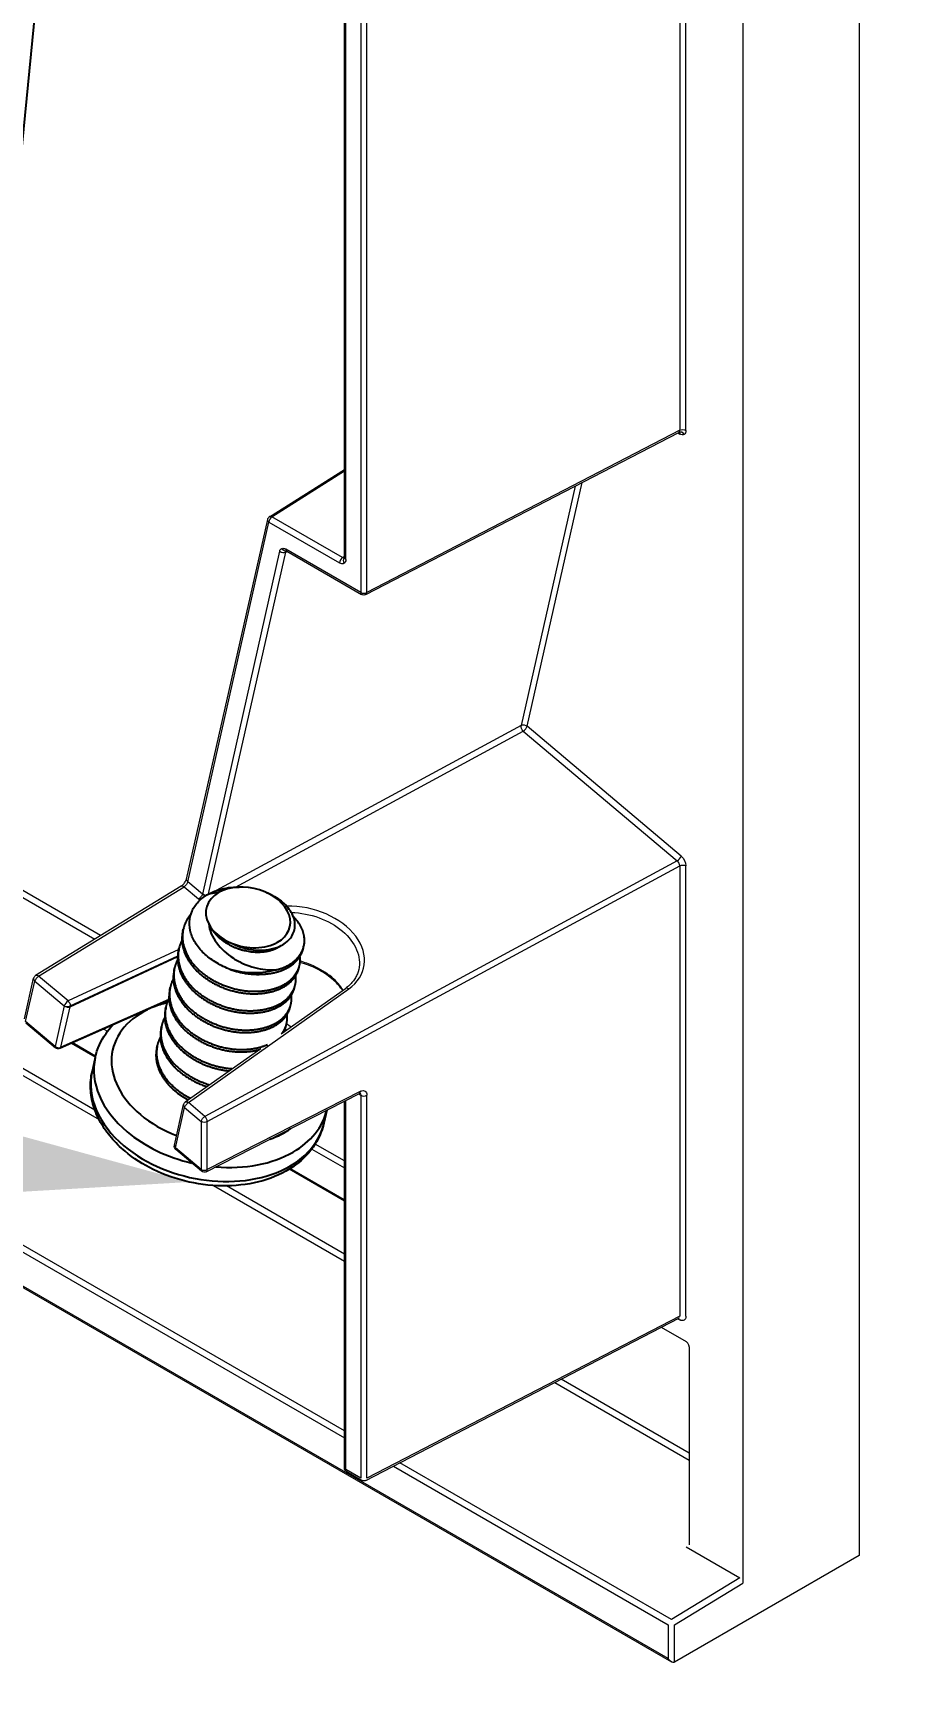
# Model space of a CAD drawing. Extents: x 0 to 11.3, y -6 to 0.
# Drawn here: x 5.169 to 6.149, y -4.542 to -2.654 of the extents above; entities that cross this region are included whole.
import ezdxf
from ezdxf import colors
from ezdxf.entities.mleader import LeaderData, LeaderLine
from ezdxf.math import Vec2, Vec3

# ---------------------------------------------------------------- set-up
doc = ezdxf.new("R2010")
doc.units = 0
doc.header["$LTSCALE"] = 0.5
doc.header["$MEASUREMENT"] = 0
doc.layers.get('0').update_dxf_attribs({"color": 255, "linetype": 'CONTINUOUS'})
for name, color, linetype in [('End Cap', 92, 'CONTINUOUS'), ('FAB DWG', 221, 'CONTINUOUS'), ('Hardware', 242, 'CONTINUOUS')]:
    doc.layers.add(name, color=color, linetype=linetype)
doc.styles.add('LSAD_Standard', font='arial.ttf')
doc.styles.add('ROM2', font='romans.shx', dxfattribs={"width": 0.85, "height": 1.5})
doc.dimstyles.new('LAYOUT_OVERALL-2020', dxfattribs={"dimtxt": 1.5, "dimasz": 1.5, "dimexe": 0.125, "dimexo": 0.125, "dimgap": 0.06, "dimtad": 0, "dimtih": 1, "dimtoh": 1, "dimdec": 4, "dimzin": 7, "dimdsep": 46, "dimlunit": 4, "dimtxsty": 'ROM2', "dimblk1": 'OPEN90', "dimcen": 0, "dimclrd": 256, "dimclre": 256, "dimclrt": 6, "dimadec": 0, "dimazin": 2, "dimtp": 0.1, "dimtm": 0.1, "dimtfac": 0.71, "dimtdec": 4, "dimtofl": 0, "dimtmove": 0, "dimatfit": 3, "dimfxl": 1, "dimfrac": 2, "dimtolj": 1, "dimtzin": 7, "dimlwd": -1, "dimlwe": -1, "dimarcsym": 1})

# ---------------------------------------------------------------- blocks, each defined once
blk = doc.blocks.new('_Open90')
at = {"color": 0, "linetype": 'ByBlock', "lineweight": -2}
for p, q in [((-0.5, 0.5), (0, 0)), ((0, 0), (-1, 0)), ((0, 0), (-0.5, -0.5))]:
    blk.add_line(p, q, dxfattribs=at)

msp = doc.modelspace()

# ---------------------------------------------------------------- linework, layer by layer
at = {"layer": 'End Cap', "lineweight": 13, "transparency": 16777216, "extrusion": (1.11022e-16, 0.816497, 0.57735)}
for p, q in [((6.1083, -0.9278), (6.1083, -4.3856)), ((5.9761, -1.0042), (5.9761, -4.4171)), ((5.9043, -2.3455), (5.9043, -3.1059)), ((5.9113, -3.106), (5.9113, -2.3455)), ((5.5231, -3.2506), (5.5231, -2.5668)), ((5.5416, -2.5508), (5.5416, -3.2903)), ((5.5485, -3.2903), (5.5485, -2.5509)), ((5.5245, -3.2526), (5.5245, -2.5688)), ((5.5474, -3.2927), (5.9032, -3.1082)), ((5.9043, -3.1059), (5.5485, -3.2903)), ((5.9021, -3.1088), (5.9042, -3.1101)), ((5.438, -3.2041), (5.5231, -3.1503)), ((5.4406, -3.2043), (5.5231, -3.1521)), ((5.7853, -3.1694), (5.7239, -3.4416)), ((5.7308, -3.4425), (5.7933, -3.1652)), ((5.3435, -3.6162), (5.4358, -3.2072)), ((5.5209, -3.2507), (5.4406, -3.2043)), ((5.3449, -3.6193), (5.4372, -3.2104)), ((5.4372, -3.2104), (5.5175, -3.2567)), ((5.4494, -3.2434), (5.3615, -3.6333)), ((5.3686, -3.6332), (5.4563, -3.2443)), ((5.5416, -3.2903), (5.4563, -3.2411)), ((5.4563, -3.2443), (5.4578, -3.2436)), ((5.4574, -3.2434), (5.5426, -3.2926)), ((5.5231, -3.2493), (5.5209, -3.2507)), ((4.7221, -3.3861), (5.2392, -3.6846)), ((5.2459, -3.6805), (4.7255, -3.38)), ((5.7239, -3.4416), (5.3774, -3.6293)), ((5.3993, -3.6253), (5.7264, -3.448)), ((5.7264, -3.448), (5.9015, -3.5957)), ((5.9058, -3.5901), (5.7308, -3.4425)), ((5.9015, -3.5957), (5.3645, -3.8862)), ((5.3671, -3.8918), (5.9043, -3.6012)), ((5.9043, -3.6012), (5.9043, -4.1133)), ((5.9113, -4.1134), (5.9113, -3.6012)), ((4.7633, -3.6121), (5.2441, -3.8897)), ((5.2394, -3.879), (4.7667, -3.6061)), ((5.3615, -3.6333), (5.3449, -3.6193)), ((5.3373, -3.6243), (5.172, -3.7259)), ((5.1754, -3.7267), (5.3407, -3.625)), ((5.3407, -3.625), (5.3571, -3.6389)), ((4.5336, -3.6805), (5.5231, -4.2518)), ((5.5231, -4.2437), (4.537, -3.6744)), ((5.3347, -3.6963), (5.2088, -3.7549)), ((5.2112, -3.7615), (5.3334, -3.7046)), ((5.2113, -3.7606), (5.3335, -3.7037)), ((5.1593, -3.7752), (5.1697, -3.7291)), ((5.1606, -3.7783), (5.171, -3.7322)), ((5.171, -3.7322), (5.2045, -3.7605)), ((5.2088, -3.7549), (5.1754, -3.7267)), ((5.8912, -4.5028), (4.5892, -3.7511)), ((4.5901, -3.7533), (5.8948, -4.5065)), ((5.3224, -3.7546), (5.1997, -3.8091)), ((5.323, -3.7533), (5.2008, -3.8076)), ((5.3458, -3.8704), (5.5279, -3.7411)), ((5.4513, -3.7923), (5.5242, -3.7406)), ((5.2045, -3.7605), (5.1941, -3.8066)), ((5.2008, -3.8076), (5.2112, -3.7615)), ((5.1941, -3.8066), (5.1606, -3.7783)), ((5.1944, -3.8084), (5.1609, -3.7801)), ((5.2496, -3.7869), (5.2538, -3.7893)), ((5.2583, -3.7839), (5.2575, -3.7834)), ((5.2397, -3.819), (5.2126, -3.8034)), ((5.2401, -3.8175), (5.2143, -3.8026)), ((5.3421, -3.8698), (5.4281, -3.8088)), ((5.366, -3.9491), (5.5403, -3.86)), ((5.5415, -3.8576), (5.3671, -3.9467)), ((5.5231, -4.2859), (5.5231, -3.8688)), ((5.5245, -4.2879), (5.5245, -3.868)), ((5.5395, -3.8604), (5.5416, -3.8621)), ((5.5416, -3.8621), (5.5416, -4.2977)), ((5.5485, -4.2978), (5.5485, -3.8622)), ((5.3297, -3.9189), (5.3401, -3.8728)), ((5.331, -3.9221), (5.3414, -3.876)), ((5.3414, -3.876), (5.3602, -3.8918)), ((5.3645, -3.8862), (5.3458, -3.8704)), ((5.3602, -3.8918), (5.3602, -3.9466)), ((5.3671, -3.9467), (5.3671, -3.8918)), ((5.3602, -3.9466), (5.331, -3.9221)), ((5.3605, -3.9484), (5.3313, -3.9238)), ((5.4859, -3.9233), (5.5231, -3.9448)), ((5.5231, -3.9368), (5.4899, -3.9176)), ((5.5231, -3.9826), (5.4601, -3.9463)), ((5.5231, -3.9809), (5.4615, -3.9454)), ((5.3741, -3.9648), (5.5231, -4.0508)), ((5.5231, -4.0427), (5.3888, -3.9652)), ((5.9043, -4.1133), (5.5485, -4.2978)), ((5.5474, -4.3001), (5.9032, -4.1157)), ((5.8833, -4.126), (5.9114, -4.1421)), ((5.9021, -4.1163), (5.9042, -4.1175)), ((5.9149, -4.1483), (5.9149, -4.3736)), ((5.7621, -4.1888), (5.9149, -4.277)), ((5.9149, -4.269), (5.7695, -4.185)), ((5.5787, -4.2839), (5.8912, -4.4643)), ((5.8947, -4.4583), (5.586, -4.2801)), ((5.5416, -4.2977), (5.5245, -4.2879)), ((5.5256, -4.2902), (5.5426, -4.3)), ((5.9114, -4.3756), (5.9726, -4.411)), ((6.1083, -4.3856), (5.8983, -4.5069)), ((5.9726, -4.411), (5.8947, -4.4583)), ((5.8983, -4.4643), (5.9761, -4.4171)), ((5.8912, -4.4643), (5.8912, -4.5028)), ((5.8983, -4.5069), (5.8983, -4.4643))]:
    msp.add_line(p, q, dxfattribs=at)
at = {"layer": 'End Cap', "lineweight": 13, "transparency": 16777216, "extrusion": (-6.40988e-17, 1.66533e-16, -1)}
msp.add_arc((-5.4407, -3.2083), 0.005, 12.7139, 57.6743, dxfattribs=at)
at = {"layer": 'End Cap', "lineweight": 13, "transparency": 16777216, "extrusion": (-6.40988e-17, 3.33067e-16, -1)}
msp.add_arc((-5.5451, -3.2883), 0.005, 242.5969, 300, dxfattribs=at)
at = {"layer": 'End Cap', "lineweight": 13, "transparency": 16777216, "extrusion": (-8.5876e-18, 2.22045e-16, -1)}
for centre, start, end in [((-5.1746, -3.7302), 12.7139, 58.427), ((-5.345, -3.8739), 12.7139, 54.6339), ((-5.3637, -3.9446), 242.9395, 310.1477), ((-5.5451, -4.2957), 242.5969, 300)]:
    msp.add_arc(centre, 0.005, start, end, dxfattribs=at)
at = {"layer": 'End Cap', "lineweight": 13, "transparency": 16777216, "extrusion": (4.69235e-17, 1.66533e-16, -1)}
msp.add_arc((-5.1976, -3.8045), 0.005, 246.0531, 310.1477, dxfattribs=at)
at = {"layer": 'End Cap', "lineweight": 13, "transparency": 16777216, "extrusion": (1.02435e-16, 2.22045e-16, -1)}
msp.add_arc((-5.3346, -3.92), 0.005, 310.1477, 12.7139, dxfattribs=at)
at = {"layer": 'End Cap', "lineweight": 13, "transparency": 16777216, "extrusion": (1.02435e-16, 5.55112e-17, -1)}
msp.add_arc((-5.5281, -4.2859), 0.005, 300, 0, dxfattribs=at)
at = {"layer": 'End Cap', "lineweight": 13, "transparency": 16777216}
for centre, major_axis, ratio, start_param, end_param in [((5.9009, -3.1046), (-0.00256, 0.00349), 0.607897, -3.236664, -3.208071), ((5.9012, -3.1044), (0.0021, -0.00376), 0.612423, 0.008268, 0.85882), ((5.9057, -3.1126), (-0.0025, 0.00433), 0.816497, -1.570796, -0.037042), ((5.4407, -3.2083), (-0.0025, -0.00433), 0.57735, -2.330015, -0.785398), ((5.4407, -3.2083), (-0.00267, 0.00423), 0.573941, -0.808494, 0), ((5.453, -3.2414), (0.00488, -0.0011), 0.692275, -2.214198, -0.66959), ((5.4599, -3.239), (-0.0025, -0.00433), 0.57735, -0.785398, 0), ((5.521, -3.2547), (-0.0025, -0.00433), 0.57735, -2.330001, -0.785398), ((5.526, -3.2552), (-0.0025, 0.00433), 0.816497, 0.143559, 1.570796), ((5.5281, -3.2506), (-0.005, 0), 0.57735, 0, 0.785398), ((5.5451, -3.2883), (0.005, 0), 0.57735, -2.356194, -0.811578), ((5.5451, -3.2883), (-0.0025, -0.00433), 0.57735, -0.785398, 0), ((5.5451, -3.2883), (0.0023, -0.00444), 0.576955, 0, 0.811218), ((5.7272, -3.4445), (0.00322, 0.00382), 0.432923, -2.265922, -0.695126), ((5.9022, -3.5921), (0.00322, 0.00382), 0.432923, -2.265891, -0.695126), ((5.9009, -3.5991), (0.00246, -0.00412), 0.552215, 0.749302, 2.161518), ((5.4718, -3.7004), (0.0732, -0.0165), 0.692275, -0.556136, 1.919977), ((5.1746, -3.7302), (-0.00488, 0.0011), 0.692275, 0, 0.927394), ((5.1746, -3.7302), (-0.00322, -0.00382), 0.432923, -2.265922, -0.695126), ((5.5121, -3.7258), (-0.00322, -0.00382), 0.432923, -0.695116, 0), ((5.2081, -3.7584), (-0.00322, -0.00382), 0.432923, -2.265922, -0.695126), ((5.5271, -3.7447), (-0.00289, 0.00408), 0.612885, -1.067725, 0), ((5.2081, -3.7584), (0.005, 0), 0.57735, -2.356194, -0.870446), ((5.2081, -3.7584), (0.00488, -0.0011), 0.692275, -2.214198, -0.730669), ((5.3742, -3.8362), (-0.1147, 0.0256), 0.691207, -2.214555, -2.195526), ((5.1976, -3.8045), (-0.00322, -0.00382), 0.432923, -0.695126, 0), ((5.1976, -3.8045), (0.00488, -0.0011), 0.692275, -2.214198, -0.730669), ((5.538, -3.8555), (0.00227, -0.00445), 0.580718, 0, 0.814679), ((5.5451, -3.8601), (0.005, 0), 0.57735, -2.356194, -0.811578), ((5.345, -3.8739), (-0.00488, 0.0011), 0.692275, 0, 0.927394), ((5.3637, -3.8897), (-0.00238, 0.0044), 0.565512, -2.340489, -0.996151), ((5.3637, -3.8897), (0.005, 0), 0.57735, -2.356194, -0.811578), ((5.3346, -3.92), (-0.00488, 0.0011), 0.692275, 0, 0.927394), ((5.3637, -3.9446), (0.005, 0), 0.57735, -2.356194, -0.811578), ((5.3637, -3.9446), (0.00227, -0.00445), 0.580718, 0, 0.814679), ((5.9114, -4.1462), (-0.0025, 0.00433), 0.57735, -2.356336, -0.785257)]:
    msp.add_ellipse(centre, major_axis=major_axis, ratio=ratio, start_param=start_param, end_param=end_param, dxfattribs=at)
at = {"layer": 'End Cap', "lineweight": 13, "transparency": 16777216, "extrusion": (-6.4674e-17, 1.65537e-16, -1)}
msp.add_ellipse((5.9007, -3.1121), major_axis=(0.0025, 0.00433), ratio=0.57735, start_param=0.179769, end_param=0.785398, dxfattribs=at)
at = {"layer": 'End Cap', "lineweight": 13, "transparency": 16777216, "extrusion": (1.60322e-17, 2.77092e-16, -1)}
msp.add_ellipse((5.9046, -3.1033), major_axis=(0.00476, -0.00718), ratio=0.611894, start_param=0.037876, end_param=0.888497, dxfattribs=at)
at = {"layer": 'End Cap', "lineweight": 13, "transparency": 16777216, "extrusion": (3.67001e-17, 5.55112e-17, -1)}
msp.add_ellipse((5.9077, -3.108), major_axis=(0.005, 0), ratio=0.57735, start_param=-2.330001, end_param=-0.785398, dxfattribs=at)
at = {"layer": 'End Cap', "lineweight": 13, "transparency": 16777216, "extrusion": (7.48239e-17, 1.61204e-16, -1)}
msp.add_ellipse((5.9052, -3.1029), major_axis=(0.00384, -0.00771), ratio=0.611894, start_param=-0.888497, end_param=-0.037876, dxfattribs=at)
at = {"layer": 'End Cap', "lineweight": 13, "transparency": 16777216, "extrusion": (-3.10364e-17, 1.77722e-16, -1)}
msp.add_ellipse((5.4407, -3.2083), major_axis=(-0.00488, 0.0011), ratio=0.692275, start_param=-0.927394, end_param=0, dxfattribs=at)
at = {"layer": 'End Cap', "lineweight": 13, "transparency": 16777216, "extrusion": (2.07233e-17, 2.61024e-16, -1)}
msp.add_ellipse((5.4553, -3.2479), major_axis=(0.00386, -0.00742), ratio=0.629076, start_param=-3.781923, end_param=-3.046526, dxfattribs=at)
at = {"layer": 'End Cap', "lineweight": 13, "transparency": 16777216, "extrusion": (5.84351e-17, 3.08534e-16, -1)}
msp.add_ellipse((5.4559, -3.2477), major_axis=(0.00479, -0.00703), ratio=0.609367, start_param=-2.975131, end_param=-2.239733, dxfattribs=at)
at = {"layer": 'End Cap', "lineweight": 13, "transparency": 16777216, "extrusion": (-1.75537e-16, -1.28313e-18, -1)}
msp.add_ellipse((5.4555, -3.2383), major_axis=(0.00162, -0.00473), ratio=0.811264, start_param=0.082404, end_param=1.412293, dxfattribs=at)
at = {"layer": 'End Cap', "lineweight": 13, "transparency": 16777216, "extrusion": (1.0886e-16, 2.55317e-16, -1)}
msp.add_ellipse((5.4593, -3.2466), major_axis=(0.0021, -0.00362), ratio=0.625724, start_param=-3.753766, end_param=-3.285168, dxfattribs=at)
at = {"layer": 'End Cap', "lineweight": 13, "transparency": 16777216, "extrusion": (-4.57991e-17, 1.69462e-16, -1)}
msp.add_ellipse((5.5179, -3.2499), major_axis=(0.00476, -0.00718), ratio=0.611894, start_param=0.037876, end_param=0.888497, dxfattribs=at)
at = {"layer": 'End Cap', "lineweight": 13, "transparency": 16777216, "extrusion": (1.10078e-16, 1.94826e-16, -1)}
msp.add_ellipse((5.5212, -3.2472), major_axis=(0.00221, -0.0037), ratio=0.612423, start_param=0.144968, end_param=0.85882, dxfattribs=at)
at = {"layer": 'End Cap', "lineweight": 13, "transparency": 16777216, "extrusion": (1.24662e-16, 2.47985e-16, -1)}
msp.add_ellipse((5.5185, -3.2496), major_axis=(0.00384, -0.00771), ratio=0.611894, start_param=-0.888497, end_param=-0.037876, dxfattribs=at)
at = {"layer": 'End Cap', "lineweight": 13, "transparency": 16777216, "extrusion": (2.13468e-16, 3.0512e-16, -1)}
msp.add_ellipse((5.7272, -3.4445), major_axis=(-0.00238, 0.0044), ratio=0.56582, start_param=-2.145046, end_param=-0.57425, dxfattribs=at)
at = {"layer": 'End Cap', "lineweight": 13, "transparency": 16777216, "extrusion": (1.4858e-17, -6.02586e-17, -1)}
msp.add_ellipse((5.7272, -3.4445), major_axis=(0.00488, -0.0011), ratio=0.692275, start_param=-2.472011, end_param=-0.927394, dxfattribs=at)
at = {"layer": 'End Cap', "lineweight": 13, "transparency": 16777216, "extrusion": (-9.93608e-17, 1.78466e-29, -1)}
msp.add_ellipse((5.9077, -3.6033), major_axis=(0.005, 0), ratio=0.57735, start_param=-2.329984, end_param=-0.785398, dxfattribs=at)
at = {"layer": 'End Cap', "lineweight": 13, "transparency": 16777216, "extrusion": (1.72923e-16, 3.01738e-16, -1)}
msp.add_ellipse((5.3399, -3.6286), major_axis=(-0.00262, 0.00426), ratio=0.588485, start_param=0, end_param=1.027929, dxfattribs=at)
at = {"layer": 'End Cap', "lineweight": 13, "transparency": 16777216, "extrusion": (-5.13375e-16, 6.06755e-16, -1)}
msp.add_ellipse((5.3415, -3.6215), major_axis=(0.00306, 0.00396), ratio=0.402091, start_param=0.712582, end_param=2.283259, dxfattribs=at)
at = {"layer": 'End Cap', "lineweight": 13, "transparency": 16777216, "extrusion": (6.90081e-17, -7.24757e-17, -1)}
msp.add_ellipse((5.3484, -3.6173), major_axis=(-0.00488, 0.0011), ratio=0.692275, start_param=-0.927383, end_param=0, dxfattribs=at)
at = {"layer": 'End Cap', "lineweight": 13, "transparency": 16777216, "extrusion": (-9.15043e-17, 1.49806e-16, -1)}
msp.add_ellipse((5.3579, -3.6354), major_axis=(-0.00322, -0.00382), ratio=0.432923, start_param=-2.446467, end_param=-0.87567, dxfattribs=at)
at = {"layer": 'End Cap', "lineweight": 13, "transparency": 16777216, "extrusion": (-7.85842e-17, -9.60831e-17, -1)}
msp.add_ellipse((5.3642, -3.6348), major_axis=(-0.00975, 0.0022), ratio=0.692275, start_param=-1.159091, end_param=-0.927394, dxfattribs=at)
at = {"layer": 'End Cap', "lineweight": 13, "transparency": 16777216, "extrusion": (6.76876e-17, -1.52713e-17, -1)}
msp.add_ellipse((5.471, -3.7039), major_axis=(0.0683, -0.0154), ratio=0.692275, start_param=-1.845871, end_param=0, dxfattribs=at)
at = {"layer": 'End Cap', "lineweight": 13, "transparency": 16777216, "extrusion": (-1.62533e-17, 1.85479e-16, -1)}
msp.add_ellipse((5.1746, -3.7302), major_axis=(-0.00262, 0.00426), ratio=0.588485, start_param=0, end_param=1.027941, dxfattribs=at)
at = {"layer": 'End Cap', "lineweight": 13, "transparency": 16777216, "extrusion": (2.09907e-16, 4.03942e-16, -1)}
msp.add_ellipse((5.2081, -3.7584), major_axis=(0.00211, -0.00453), ratio=0.537422, start_param=-2.178611, end_param=-0.833519, dxfattribs=at)
at = {"layer": 'End Cap', "lineweight": 13, "transparency": 16777216, "extrusion": (3.08825e-16, 3.88775e-16, -1)}
msp.add_ellipse((5.2081, -3.7584), major_axis=(0.00211, -0.00453), ratio=0.537422, start_param=-0.833519, end_param=-0.607815, dxfattribs=at)
at = {"layer": 'End Cap', "lineweight": 13, "transparency": 16777216, "extrusion": (1.8607e-16, 2.64856e-16, -1)}
msp.add_ellipse((5.1976, -3.8045), major_axis=(0.00203, -0.00457), ratio=0.555291, start_param=-0.6176, end_param=0, dxfattribs=at)
at = {"layer": 'End Cap', "lineweight": 13, "transparency": 16777216, "extrusion": (1.62079e-16, 2.51184e-16, -1)}
msp.add_ellipse((5.345, -3.8739), major_axis=(-0.00289, 0.00408), ratio=0.612885, start_param=0, end_param=1.067725, dxfattribs=at)
at = {"layer": 'End Cap', "lineweight": 13, "transparency": 16777216, "extrusion": (-1.04785e-16, 3.06253e-16, -1)}
msp.add_ellipse((5.345, -3.8739), major_axis=(0.00322, 0.00382), ratio=0.432923, start_param=-2.446467, end_param=-0.87567, dxfattribs=at)
at = {"layer": 'End Cap', "lineweight": 13, "transparency": 16777216, "extrusion": (-2.74513e-16, 4.49418e-16, -1)}
msp.add_ellipse((5.3637, -3.8897), major_axis=(0.00322, 0.00382), ratio=0.432923, start_param=-2.446467, end_param=-0.87567, dxfattribs=at)
at = {"layer": 'End Cap', "lineweight": 13, "transparency": 16777216, "extrusion": (-3.59377e-16, 5.21001e-16, -1)}
msp.add_ellipse((5.3346, -3.92), major_axis=(-0.00322, -0.00382), ratio=0.432923, start_param=0, end_param=0.695126, dxfattribs=at)
at = {"layer": 'End Cap', "lineweight": 13, "transparency": 16777216, "extrusion": (2.25103e-17, 1.98878e-16, -1)}
msp.add_ellipse((5.3637, -3.9446), major_axis=(-0.00322, -0.00382), ratio=0.432923, start_param=0, end_param=0.695126, dxfattribs=at)
at = {"layer": 'End Cap', "lineweight": 13, "transparency": 16777216, "extrusion": (1.9962e-16, 4.71252e-16, -1)}
msp.add_ellipse((5.9052, -4.1104), major_axis=(0.00384, -0.00771), ratio=0.611894, start_param=-0.888497, end_param=-0.037876, dxfattribs=at)
at = {"layer": 'End Cap', "lineweight": 13, "transparency": 16777216, "extrusion": (-4.18273e-17, 2.44704e-16, -1)}
msp.add_ellipse((5.9009, -4.112), major_axis=(0.00256, -0.00349), ratio=0.607897, start_param=0.066479, end_param=0.095072, dxfattribs=at)
at = {"layer": 'End Cap', "lineweight": 13, "transparency": 16777216, "extrusion": (1.54349e-16, 1.69002e-16, -1)}
msp.add_ellipse((5.9046, -4.1107), major_axis=(0.00476, -0.00718), ratio=0.611894, start_param=0.037876, end_param=0.888497, dxfattribs=at)
at = {"layer": 'End Cap', "lineweight": 13, "transparency": 16777216, "extrusion": (-7.58296e-17, 2.03185e-17, -1)}
msp.add_ellipse((5.8948, -4.5008), major_axis=(-0.00354, 0.00612), ratio=0.57735, start_param=-3.141593, end_param=-1.570796, dxfattribs=at)
at = {"layer": 'End Cap', "lineweight": 13, "transparency": 16777216}
for points, knots in [([(5.9039, -3.1081), (5.9039, -3.1081), (5.9039, -3.1081), (5.9038, -3.1081), (5.9037, -3.1081), (5.9035, -3.1081), (5.9034, -3.1082), (5.9032, -3.1082)], [0.002731137, 0.002731137, 0.002731137, 0.002731137, 0.002948916, 0.002948916, 0.004477804, 0.004477804, 0.005780981, 0.005780981, 0.005780981, 0.005780981]), ([(5.4574, -3.2434), (5.4571, -3.2432), (5.4569, -3.2431), (5.4567, -3.2431), (5.4567, -3.2431), (5.4567, -3.2431)], [0, 0, 0, 0, 0.001525241, 0.001525241, 0.002722831, 0.002722831, 0.002722831, 0.002722831]), ([(5.523, -3.2514), (5.523, -3.2514), (5.523, -3.2514), (5.523, -3.2513), (5.523, -3.2513), (5.523, -3.2511), (5.5231, -3.2509), (5.5231, -3.2506)], [0.003048692, 0.003048692, 0.003048692, 0.003048692, 0.003206917, 0.003206917, 0.004117496, 0.004117496, 0.005780945, 0.005780945, 0.005780945, 0.005780945]), ([(5.3373, -3.6243), (5.3376, -3.6241), (5.3379, -3.6239), (5.3386, -3.6233), (5.339, -3.623), (5.3398, -3.6222), (5.3403, -3.6217), (5.3412, -3.6207), (5.3416, -3.6201), (5.3423, -3.619), (5.3426, -3.6184), (5.3431, -3.6174), (5.3433, -3.6169), (5.3435, -3.6164), (5.3435, -3.6163), (5.3435, -3.6162)], [0, 0, 0, 0, 0.00157439, 0.00157439, 0.00322683, 0.00322683, 0.00520896, 0.00520896, 0.00731887, 0.00731887, 0.00936049, 0.00936049, 0.01138069, 0.01138069, 0.01219334, 0.01219334, 0.01219334, 0.01219334]), ([(5.5089, -3.7297), (5.5039, -3.7254), (5.4979, -3.7216), (5.4856, -3.7154), (5.4792, -3.713), (5.4726, -3.7112)], [0, 0, 0, 0, 0.02216914, 0.02216914, 0.04257137, 0.04257137, 0.04257137, 0.04257137]), ([(5.5086, -3.7279), (5.5026, -3.7229), (5.4955, -3.7185), (5.4878, -3.715), (5.483, -3.7128), (5.4779, -3.711), (5.4727, -3.7096)], [0, 0, 0, 0, 0.25, 0.25, 0.25, 0.4051463, 0.4051463, 0.4051463, 0.4051463]), ([(5.5209, -3.7429), (5.5201, -3.7417), (5.5193, -3.7405), (5.5157, -3.736), (5.5125, -3.7327), (5.5089, -3.7297)], [0.04389775, 0.04389775, 0.04389775, 0.04389775, 0.04941166, 0.04941166, 0.06526453, 0.06526453, 0.06526453, 0.06526453]), ([(5.5392, -3.7193), (5.5389, -3.7209), (5.5384, -3.7225), (5.5371, -3.7256), (5.5364, -3.7271), (5.5346, -3.7301), (5.5336, -3.7315), (5.5313, -3.7343), (5.5301, -3.7357), (5.5273, -3.7382), (5.5258, -3.7394), (5.5242, -3.7406)], [4.0689869, 4.0689869, 4.0689869, 4.0689869, 4.180214, 4.180214, 4.2914412, 4.2914412, 4.4026683, 4.4026683, 4.5138954, 4.5138954, 4.6251225, 4.6251225, 4.6251225, 4.6251225]), ([(5.5409, -3.8598), (5.5409, -3.8598), (5.5409, -3.8598), (5.5409, -3.8598), (5.5409, -3.8598), (5.5407, -3.8598), (5.5405, -3.8599), (5.5403, -3.86)], [0.00393601, 0.00393601, 0.00393601, 0.00393601, 0.004136685, 0.004136685, 0.005187971, 0.005187971, 0.006526539, 0.006526539, 0.006526539, 0.006526539]), ([(5.5415, -3.8576), (5.5434, -3.8567), (5.5452, -3.8566), (5.5465, -3.8575), (5.5478, -3.8583), (5.5485, -3.86), (5.5485, -3.8622)], [0, 0, 0, 0, 0.5, 0.5, 0.5, 1, 1, 1, 1]), ([(5.9039, -4.1155), (5.9039, -4.1155), (5.9039, -4.1155), (5.9038, -4.1155), (5.9037, -4.1155), (5.9035, -4.1155), (5.9034, -4.1156), (5.9032, -4.1157)], [0.002731137, 0.002731137, 0.002731137, 0.002731137, 0.002948916, 0.002948916, 0.004477804, 0.004477804, 0.005780981, 0.005780981, 0.005780981, 0.005780981])]:
    msp.add_open_spline(points, degree=3, knots=knots, dxfattribs=at)
for points in [[(5.9058, -3.5901), (5.909, -3.5928), (5.9113, -3.5975), (5.9113, -3.6012)], [(5.5215, -3.7425), (5.5183, -3.7373), (5.5139, -3.7323), (5.5086, -3.7279)], [(5.4573, -3.7805), (5.4591, -3.7818), (5.4608, -3.7831), (5.4624, -3.7844)], [(5.5406, -3.8599), (5.5411, -3.8604), (5.5414, -3.8612), (5.5416, -3.8621)]]:
    msp.add_open_spline(points, degree=3, dxfattribs=at)
at = {"layer": 'Hardware', "linetype": 'Continuous', "lineweight": 25, "transparency": 16777216, "extrusion": (1.11022e-16, 0.816497, 0.57735)}
for p, q in [((5.3799, -3.6316), (5.3684, -3.6334)), ((5.4066, -3.6253), (5.4032, -3.6253)), ((5.4344, -3.6315), (5.437, -3.6327)), ((5.3392, -3.676), (5.3398, -3.6733)), ((5.3343, -3.6981), (5.3349, -3.6953)), ((5.3294, -3.7201), (5.33, -3.7174)), ((5.4117, -3.7139), (5.4117, -3.7139)), ((5.4714, -3.7171), (5.4721, -3.7143)), ((5.4665, -3.7391), (5.4672, -3.7363)), ((5.3245, -3.7422), (5.3251, -3.7394)), ((5.3196, -3.7642), (5.3202, -3.7614)), ((5.4616, -3.7611), (5.4622, -3.7584)), ((5.3147, -3.7862), (5.3153, -3.7835)), ((5.4567, -3.7832), (5.4573, -3.7804)), ((5.3097, -3.8083), (5.3104, -3.8055)), ((5.2397, -3.8192), (5.2362, -3.8351)), ((5.503, -3.8791), (5.4997, -3.8938))]:
    msp.add_line(p, q, dxfattribs=at)
at = {"layer": 'Hardware', "lineweight": 13, "transparency": 16777216, "extrusion": (1.11022e-16, 0.816497, 0.57735)}
msp.add_line((5.4764, -3.695), (5.477, -3.6923), dxfattribs=at)
at = {"layer": 'Hardware', "linetype": 'Continuous', "lineweight": 25, "transparency": 16777216}
for centre, major_axis, ratio, start_param, end_param in [((5.4135, -3.6599), (0.0475, -0.0106), 0.691207, -0.645286, 2.496307), ((5.365, -3.6313), (0.00488, -0.0011), 0.692275, -2.214198, -1.239773), ((5.4135, -3.6599), (-0.0475, 0.0106), 0.691207, -0.645286, 0.527239), ((5.4135, -3.6599), (0.0475, -0.0106), 0.691207, -2.614353, -1.817812), ((5.4135, -3.6599), (0.0475, -0.0106), 0.691207, -1.817812, -0.645286), ((5.3742, -3.8362), (-0.1147, 0.0256), 0.691207, -0.713287, 0.92551), ((5.3742, -3.8362), (-0.1147, 0.0256), 0.691207, -0.946471, -0.789229), ((5.3715, -3.8485), (-0.1318, 0.0294), 0.691207, 0, 0.92551), ((5.3679, -3.8645), (-0.1318, 0.0294), 0.691207, 0, 0.92551), ((5.3742, -3.8362), (0.1147, -0.0256), 0.691207, -2.216082, -1.789129), ((5.3715, -3.8485), (0.1318, -0.0294), 0.691207, -0.645286, -0.013199), ((5.3715, -3.8485), (0.1318, -0.0294), 0.691207, -2.216082, -1.582965), ((5.3742, -3.8362), (0.1147, -0.0256), 0.691207, -0.831465, -0.559956), ((5.3679, -3.8645), (0.1318, -0.0294), 0.691207, -0.645286, 0), ((5.3679, -3.8645), (0.1318, -0.0294), 0.691207, -2.216082, -0.645286), ((5.3715, -3.8485), (0.1318, -0.0294), 0.691207, -1.378223, -0.645286)]:
    msp.add_ellipse(centre, major_axis=major_axis, ratio=ratio, start_param=start_param, end_param=end_param, dxfattribs=at)
at = {"layer": 'Hardware', "linetype": 'Continuous', "lineweight": 25, "transparency": 16777216, "extrusion": (5.27069e-17, 4.5131e-17, -1)}
msp.add_ellipse((5.4103, -3.6742), major_axis=(-0.0673, 0.015), ratio=0.691207, start_param=-2.266401, end_param=-1.471225, dxfattribs=at)
at = {"layer": 'Hardware', "linetype": 'Continuous', "lineweight": 25, "transparency": 16777216}
for points, knots in [([(5.3933, -3.719), (5.3878, -3.717), (5.3827, -3.7145), (5.373, -3.7088), (5.3685, -3.7055), (5.3607, -3.6984), (5.3573, -3.6945), (5.3519, -3.6864), (5.3499, -3.6822), (5.3472, -3.6735), (5.3467, -3.6692), (5.3471, -3.6607), (5.3481, -3.6566), (5.3515, -3.6489), (5.3539, -3.6452), (5.3602, -3.6387), (5.364, -3.6358), (5.3684, -3.6334)], [0, 0, 0, 0, 0.000439934, 0.000439934, 0.000879869, 0.000879869, 0.001319803, 0.001319803, 0.001759737, 0.001759737, 0.002199672, 0.002199672, 0.002639606, 0.002639606, 0.00307954, 0.00307954, 0.003519475, 0.003519475, 0.003519475, 0.003519475]), ([(5.3684, -3.6334), (5.3713, -3.6317), (5.3745, -3.6303), (5.3812, -3.628), (5.3848, -3.6271), (5.3922, -3.6258), (5.3959, -3.6254), (5.4009, -3.6253), (5.402, -3.6253), (5.4032, -3.6253)], [0.0035194749, 0.0035194749, 0.0035194749, 0.0035194749, 0.0038167128, 0.0038167128, 0.0041139508, 0.0041139508, 0.0044111888, 0.0044111888, 0.0044969037, 0.0044969037, 0.0044969037, 0.0044969037]), ([(5.4491, -3.6929), (5.4543, -3.6905), (5.4587, -3.6872), (5.4632, -3.6814), (5.4644, -3.6793), (5.4661, -3.6749), (5.4666, -3.6726), (5.4671, -3.6655), (5.466, -3.6606), (5.4612, -3.6512), (5.4575, -3.6466), (5.4527, -3.6426)], [0.001504495, 0.001504495, 0.001504495, 0.001504495, 0.002051055, 0.002051055, 0.002324335, 0.002324335, 0.002597616, 0.002597616, 0.003144176, 0.003144176, 0.003690736, 0.003690736, 0.003690736, 0.003690736]), ([(5.3687, -3.6672), (5.3691, -3.6711), (5.3701, -3.6748), (5.3732, -3.6821), (5.3754, -3.6856), (5.3829, -3.6955), (5.3894, -3.7015), (5.4005, -3.7088), (5.4044, -3.7108), (5.4125, -3.7144), (5.4167, -3.7158), (5.425, -3.718), (5.4292, -3.7186), (5.4375, -3.7195), (5.4416, -3.7197), (5.4455, -3.7195)], [0, 0, 0, 0, 0.000336272, 0.000336272, 0.000672544, 0.000672544, 0.001345089, 0.001345089, 0.001681361, 0.001681361, 0.002017633, 0.002017633, 0.002353905, 0.002353905, 0.002690178, 0.002690178, 0.002690178, 0.002690178]), ([(5.3948, -3.6891), (5.3991, -3.6914), (5.4037, -3.6933), (5.4133, -3.696), (5.4182, -3.6968), (5.4326, -3.6976), (5.4418, -3.6961), (5.4491, -3.6929)], [0, 0, 0, 0, 0.000376124, 0.000376124, 0.000752247, 0.000752247, 0.001504495, 0.001504495, 0.001504495, 0.001504495]), ([(5.2397, -3.8192), (5.2419, -3.8094), (5.2461, -3.8), (5.2543, -3.7885), (5.2569, -3.7854), (5.2596, -3.7825)], [0.9255102, 0.9255102, 0.9255102, 0.9255102, 1.2084265, 1.2084265, 1.319026, 1.319026, 1.319026, 1.319026]), ([(5.2736, -3.9258), (5.2679, -3.921), (5.2627, -3.9159), (5.2534, -3.9049), (5.2493, -3.8991), (5.2425, -3.8871), (5.2398, -3.8808), (5.2359, -3.8679), (5.2348, -3.8613), (5.2342, -3.8481), (5.2347, -3.8415), (5.2362, -3.8351)], [0, 0, 0, 0, 0.185102, 0.185102, 0.3702041, 0.3702041, 0.5553061, 0.5553061, 0.7404082, 0.7404082, 0.9255102, 0.9255102, 0.9255102, 0.9255102]), ([(5.4997, -3.8938), (5.4975, -3.9036), (5.4933, -3.9129), (5.4812, -3.9299), (5.4733, -3.9375), (5.454, -3.9505), (5.4426, -3.9557), (5.4174, -3.963), (5.4035, -3.9649), (5.3752, -3.9655), (5.3606, -3.964), (5.3323, -3.9576), (5.3185, -3.9528), (5.294, -3.9408), (5.2831, -3.9338), (5.2736, -3.9258)], [4.067103, 4.067103, 4.067103, 4.067103, 4.350019, 4.350019, 4.646414, 4.646414, 4.96752, 4.96752, 5.301681, 5.301681, 5.637864, 5.637864, 5.973819, 5.973819, 6.283185, 6.283185, 6.283185, 6.283185])]:
    msp.add_open_spline(points, degree=3, knots=knots, dxfattribs=at)
msp.add_open_spline([(5.437, -3.6327), (5.4429, -3.6354), (5.4482, -3.6387), (5.4527, -3.6426)], degree=3, dxfattribs=at)
for points, weights, knots in [([(5.3485, -3.6561), (5.3441, -3.6613), (5.3417, -3.6673), (5.3306, -3.6948), (5.3576, -3.7197)], [0.950628737279, 0.967364566674, 1, 0.866025403784, 1], [0.12927343, 0.12927343, 0.12927343, 0.13333333, 0.13333333, 0.15, 0.15, 0.15]), ([(5.4577, -3.715), (5.4705, -3.7084), (5.4753, -3.6974), (5.4837, -3.6778), (5.4648, -3.6586)], [0.933012701892, 0.933012701892, 1, 0.88721069034, 0.96432944882], [0.075, 0.075, 0.075, 0.08333333, 0.08333333, 0.09736451, 0.09736451, 0.09736451]), ([(5.3687, -3.6672), (5.3721, -3.6748), (5.3788, -3.6811), (5.3977, -3.6993), (5.4242, -3.6993), (5.4365, -3.6993), (5.4455, -3.695)], [0.936686037184, 0.948699218593, 1, 0.866025403784, 1, 0.933012701892, 0.933012701892], [0.0436181, 0.0436181, 0.0436181, 0.05, 0.05, 0.06666667, 0.06666667, 0.075, 0.075, 0.075]), ([(5.3383, -3.686), (5.3375, -3.6876), (5.3368, -3.6894), (5.3257, -3.7168), (5.3527, -3.7418)], [0.982119828202, 0.990367332998, 1, 0.866025403784, 1], [0.23213501, 0.23213501, 0.23213501, 0.23333333, 0.23333333, 0.25, 0.25, 0.25]), ([(5.4571, -3.7178), (5.4699, -3.7112), (5.4747, -3.7001), (5.4758, -3.6976), (5.4764, -3.695)], [0.933012701892, 0.933012701892, 1, 0.983939005179, 0.971728823303], [0.075, 0.075, 0.075, 0.08333333, 0.08333333, 0.08533135, 0.08533135, 0.08533135]), ([(5.3334, -3.708), (5.3325, -3.7097), (5.3318, -3.7114), (5.3208, -3.7389), (5.3478, -3.7638)], [0.982119828202, 0.990367332998, 1, 0.866025403784, 1], [0.33213501, 0.33213501, 0.33213501, 0.33333333, 0.33333333, 0.35, 0.35, 0.35]), ([(5.3933, -3.719), (5.41, -3.725), (5.4267, -3.7246), (5.4442, -3.7243), (5.4571, -3.7178)], [0.93312680063, 0.935777329568, 1, 0.933012701892, 0.933012701892], [0.05867726, 0.05867726, 0.05867726, 0.06666667, 0.06666667, 0.075, 0.075, 0.075]), ([(5.4522, -3.7398), (5.465, -3.7332), (5.4698, -3.7222), (5.4709, -3.7197), (5.4714, -3.7171)], [0.933012701892, 0.933012701892, 1, 0.983939005179, 0.971728823303], [0.175, 0.175, 0.175, 0.18333333, 0.18333333, 0.18533135, 0.18533135, 0.18533135]), ([(5.4528, -3.737), (5.4656, -3.7305), (5.4704, -3.7194), (5.4735, -3.7122), (5.4725, -3.7043)], [0.933012701892, 0.933012701892, 1, 0.955119193342, 0.940308069492], [0.175, 0.175, 0.175, 0.18333333, 0.18333333, 0.18891658, 0.18891658, 0.18891658]), ([(5.3285, -3.7301), (5.3276, -3.7317), (5.3269, -3.7335), (5.3159, -3.7609), (5.3429, -3.7858)], [0.982119828202, 0.990367332998, 1, 0.866025403784, 1], [0.43213501, 0.43213501, 0.43213501, 0.43333333, 0.43333333, 0.45, 0.45, 0.45]), ([(5.357, -3.7225), (5.3841, -3.7474), (5.4218, -3.7467), (5.4393, -3.7464), (5.4522, -3.7398)], [1, 0.866025403784, 1, 0.933012701892, 0.933012701892], [0.15, 0.15, 0.15, 0.16666667, 0.16666667, 0.175, 0.175, 0.175]), ([(5.3576, -3.7197), (5.3847, -3.7446), (5.4224, -3.7439), (5.4399, -3.7436), (5.4528, -3.737)], [1, 0.866025403784, 1, 0.933012701892, 0.933012701892], [0.15, 0.15, 0.15, 0.16666667, 0.16666667, 0.175, 0.175, 0.175]), ([(5.4479, -3.7591), (5.4607, -3.7525), (5.4655, -3.7415), (5.4686, -3.7343), (5.4676, -3.7263)], [0.933012701892, 0.933012701892, 1, 0.955119193342, 0.940308069492], [0.275, 0.275, 0.275, 0.28333333, 0.28333333, 0.28891658, 0.28891658, 0.28891658]), ([(5.3236, -3.7521), (5.3227, -3.7538), (5.322, -3.7555), (5.311, -3.783), (5.338, -3.8079)], [0.982119828202, 0.990367332998, 1, 0.866025403784, 1], [0.53213501, 0.53213501, 0.53213501, 0.53333333, 0.53333333, 0.55, 0.55, 0.55]), ([(5.3521, -3.7445), (5.3792, -3.7694), (5.4169, -3.7687), (5.4344, -3.7684), (5.4473, -3.7618)], [1, 0.866025403784, 1, 0.933012701892, 0.933012701892], [0.25, 0.25, 0.25, 0.26666667, 0.26666667, 0.275, 0.275, 0.275]), ([(5.3527, -3.7418), (5.3798, -3.7667), (5.4175, -3.766), (5.435, -3.7656), (5.4479, -3.7591)], [1, 0.866025403784, 1, 0.933012701892, 0.933012701892], [0.25, 0.25, 0.25, 0.26666667, 0.26666667, 0.275, 0.275, 0.275]), ([(5.443, -3.7811), (5.4558, -3.7746), (5.4606, -3.7635), (5.4637, -3.7563), (5.4627, -3.7484)], [0.933012701892, 0.933012701892, 1, 0.955119193342, 0.940308069492], [0.375, 0.375, 0.375, 0.38333333, 0.38333333, 0.38891658, 0.38891658, 0.38891658]), ([(5.4473, -3.7618), (5.4601, -3.7553), (5.4649, -3.7442), (5.466, -3.7417), (5.4665, -3.7391)], [0.933012701892, 0.933012701892, 1, 0.983939005179, 0.971728823303], [0.275, 0.275, 0.275, 0.28333333, 0.28333333, 0.28533135, 0.28533135, 0.28533135]), ([(5.3187, -3.7741), (5.3178, -3.7758), (5.3171, -3.7775), (5.306, -3.805), (5.3331, -3.8299)], [0.982119828202, 0.990367332998, 1, 0.866025403784, 1], [0.63213501, 0.63213501, 0.63213501, 0.63333333, 0.63333333, 0.65, 0.65, 0.65]), ([(5.3472, -3.7666), (5.3743, -3.7915), (5.412, -3.7908), (5.4295, -3.7904), (5.4423, -3.7839)], [1, 0.866025403784, 1, 0.933012701892, 0.933012701892], [0.35, 0.35, 0.35, 0.36666667, 0.36666667, 0.375, 0.375, 0.375]), ([(5.3478, -3.7638), (5.3749, -3.7887), (5.4126, -3.788), (5.4301, -3.7877), (5.443, -3.7811)], [1, 0.866025403784, 1, 0.933012701892, 0.933012701892], [0.35, 0.35, 0.35, 0.36666667, 0.36666667, 0.375, 0.375, 0.375]), ([(5.4423, -3.7839), (5.4552, -3.7773), (5.46, -3.7663), (5.461, -3.7638), (5.4616, -3.7611)], [0.933012701892, 0.933012701892, 1, 0.983939005179, 0.971728823303], [0.375, 0.375, 0.375, 0.38333333, 0.38333333, 0.38533135, 0.38533135, 0.38533135]), ([(5.4521, -3.7918), (5.4543, -3.7888), (5.4557, -3.7856), (5.4588, -3.7783), (5.4578, -3.7704)], [0.964928340171, 0.979250590855, 1, 0.955119193342, 0.940308069492], [0.480752072, 0.480752072, 0.480752072, 0.483333333, 0.483333333, 0.488916582, 0.488916582, 0.488916582]), ([(5.3423, -3.7886), (5.3694, -3.8135), (5.4071, -3.8128), (5.4172, -3.8126), (5.426, -3.8103)], [1, 0.866025403784, 1, 0.960217607443, 0.944061167899], [0.45, 0.45, 0.45, 0.46666667, 0.46666667, 0.47161566, 0.47161566, 0.47161566]), ([(5.3429, -3.7858), (5.37, -3.8108), (5.4077, -3.8101), (5.4234, -3.8098), (5.4355, -3.8044)], [1, 0.866025403784, 1, 0.93952718067, 0.933646231456], [0.45, 0.45, 0.45, 0.46666667, 0.46666667, 0.47418959, 0.47418959, 0.47418959]), ([(5.4541, -3.7903), (5.4546, -3.7893), (5.4551, -3.7883), (5.4561, -3.7858), (5.4567, -3.7832)], [0.987552311715, 0.993456569256, 1, 0.983939005179, 0.971728823303], [0.482519319, 0.482519319, 0.482519319, 0.483333333, 0.483333333, 0.485331348, 0.485331348, 0.485331348]), ([(5.3138, -3.7962), (5.3129, -3.7979), (5.3122, -3.7996), (5.3011, -3.827), (5.3282, -3.852)], [0.982119828202, 0.990367332998, 1, 0.866025403784, 1], [0.73213501, 0.73213501, 0.73213501, 0.73333333, 0.73333333, 0.75, 0.75, 0.75])]:
    msp.add_rational_spline(points, weights, degree=2, knots=knots, dxfattribs=at)
for points, weights in [([(5.3392, -3.676), (5.3337, -3.7009), (5.357, -3.7225)], [0.971728823303, 0.882086398605, 1]), ([(5.3343, -3.6981), (5.3287, -3.723), (5.3521, -3.7445)], [0.971728823303, 0.882086398605, 1]), ([(5.3773, -3.6882), (5.3773, -3.6882), (5.3773, -3.6882)], [0.952044999905, 0.952029865228, 0.952014742586]), ([(5.4455, -3.695), (5.4478, -3.6939), (5.4498, -3.6925)], [0.933012701892, 0.933012701892, 0.93725620994]), ([(5.4455, -3.7195), (5.4522, -3.7178), (5.4577, -3.715)], [0.94545110662, 0.933012701892, 0.933012701892]), ([(5.3294, -3.7201), (5.3238, -3.745), (5.3472, -3.7666)], [0.971728823303, 0.882086398605, 1]), ([(5.3245, -3.7422), (5.3189, -3.7671), (5.3423, -3.7886)], [0.971728823303, 0.882086398605, 1]), ([(5.3196, -3.7642), (5.314, -3.7891), (5.3374, -3.8106)], [0.971728823303, 0.882086398605, 1]), ([(5.3147, -3.7862), (5.3091, -3.8111), (5.3325, -3.8327)], [0.971728823303, 0.882086398605, 1]), ([(5.3097, -3.8083), (5.3042, -3.8332), (5.3276, -3.8547)], [0.971728823303, 0.882086398605, 1]), ([(5.3374, -3.8106), (5.3598, -3.8313), (5.3919, -3.8344)], [1, 0.886328151256, 0.965547933641]), ([(5.338, -3.8079), (5.3617, -3.8297), (5.3955, -3.8319)], [1, 0.880638080239, 0.973962271002]), ([(5.3331, -3.8299), (5.3483, -3.8439), (5.3697, -3.8502)], [1, 0.920249913623, 0.935444338471]), ([(5.3325, -3.8327), (5.3468, -3.8458), (5.3668, -3.8523)], [1, 0.92456713154, 0.934077495675]), ([(5.3276, -3.8547), (5.3354, -3.862), (5.3455, -3.8674)], [1, 0.956957304054, 0.941571697238]), ([(5.3282, -3.852), (5.3368, -3.8599), (5.348, -3.8656)], [1, 0.953038652025, 0.938999488792])]:
    msp.add_rational_spline(points, weights, degree=2, dxfattribs=at)

# ---------------------------------------------------------------- leaders
at = {"layer": 'FAB DWG', "ltscale": 0.5, "transparency": 16777216}
msp.add_leader([(5.2599, -1.7291), (4.8989, -5.3998)], dimstyle='LAYOUT_OVERALL-2020', override={"dimasz": 0.25, "dimgap": 0.06, "dimtad": 0}, dxfattribs=at)
ml = msp.add_multileader_mtext('Standard', dxfattribs=at)
ml.set_content('\\A1;HW00814-00\\P8-32 x 1/4" SELF TAPPING SCREW', color=256, style='LSAD_Standard')
ml.set_leader_properties()
ml.build(insert=Vec2(0, 0))
ml.multileader.update_dxf_attribs({"text_left_attachment_type": 2, "dogleg_length": 0.2098, "arrow_head_size": 0.4251})
ctx = ml.context
ctx.base_point, ctx.char_height, ctx.arrow_head_size, ctx.landing_gap_size, ctx.plane_origin = Vec3(5.2895, -5.3998), 0.188, 0.4251, 0.2041, Vec3(1.9376, -5.8749)
ctx.left_attachment = 2
notes = []
notes.append((ctx, [(0, (1, 1, 0), (4.8989, -5.3998), (1, 0), 0.3907, [(1, [(5.3465, -3.9608), (4.4921, -3.871)], 0, [])])]))
ctx.mtext.insert, ctx.mtext.width, ctx.mtext.flow_direction = Vec3(5.4936, -4.9873), 2.599891, 5
for ctx, leaders in notes:
    for number, flags, end, landing, length, lines in leaders:
        leader = LeaderData()
        leader.index, (leader.has_last_leader_line, leader.has_dogleg_vector, leader.attachment_direction) = number, flags
        leader.last_leader_point, leader.dogleg_vector, leader.dogleg_length = Vec3(end), Vec3(landing), length
        for number, points, colour, breaks in lines:
            line = LeaderLine()
            line.index, line.vertices, line.color, line.breaks = number, Vec3.list(points), colors.encode_raw_color(colour), breaks
            leader.lines.append(line)
        ctx.leaders.append(leader)

doc.saveas('drawing.dxf')
